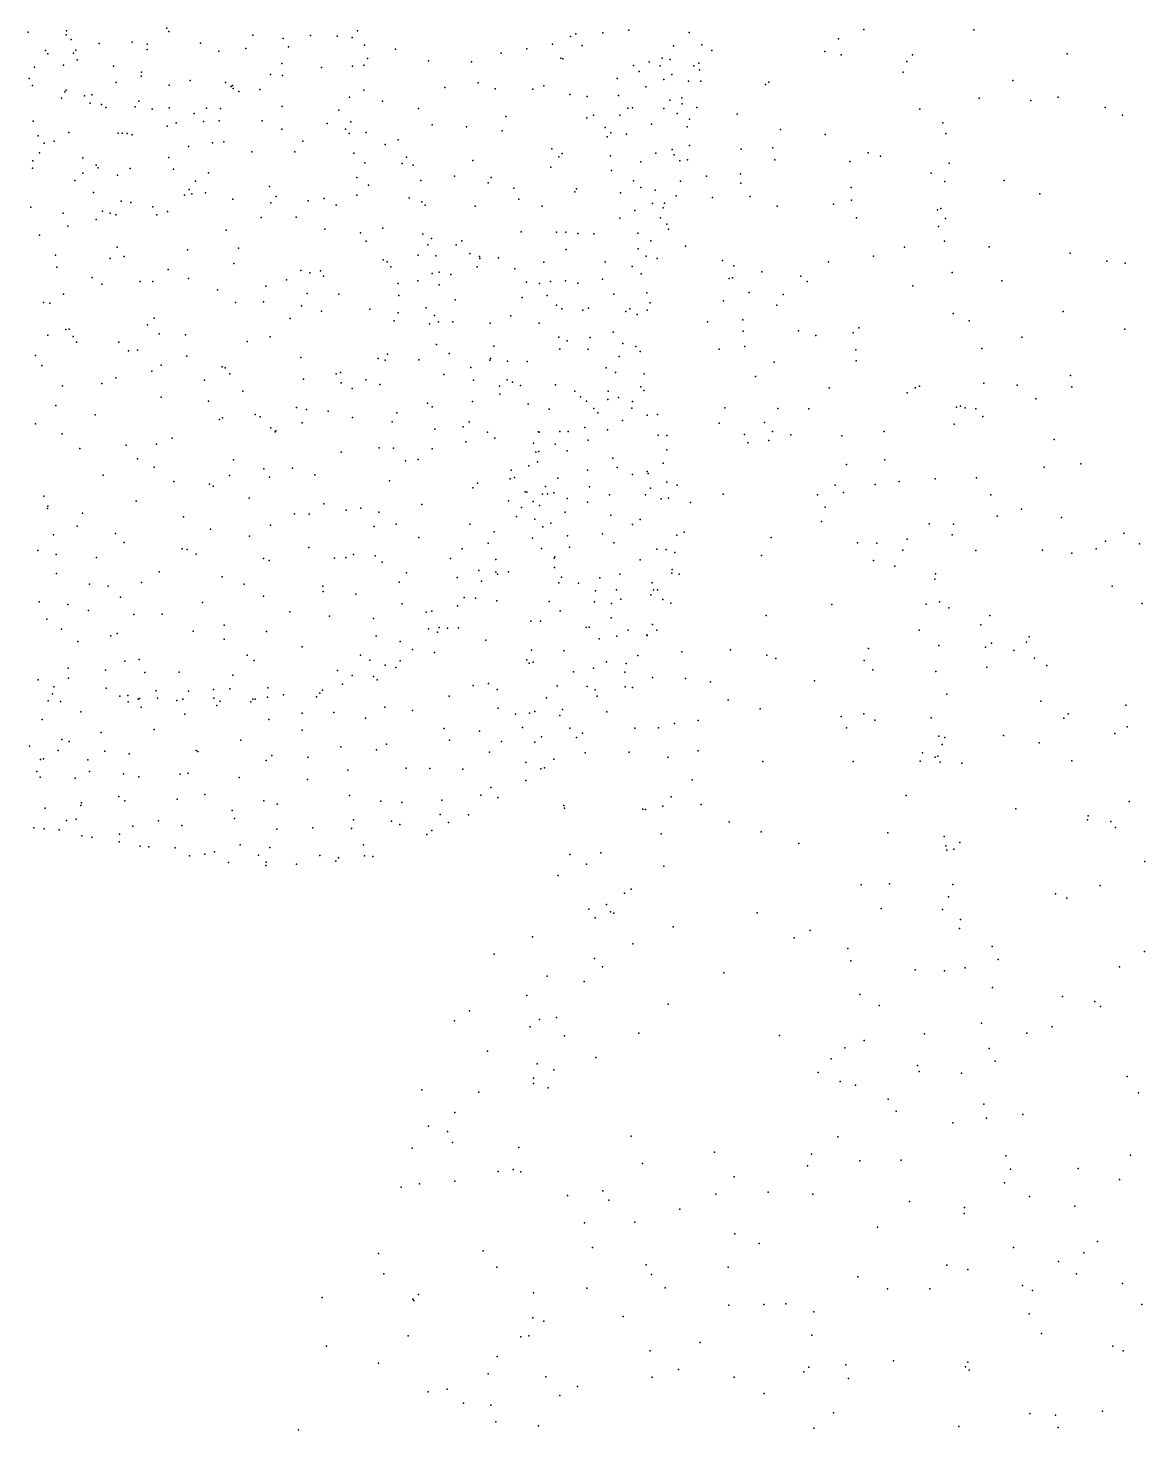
# Model space of a CAD drawing. Header units: metres. Extents: x -25 to 25, y -27.8 to 27.8.
# Drawn here: x 2.824 to 5.588, y -6.929 to -3.461 of the extents above; entities that cross this region are included whole.
import ezdxf

# ---------------------------------------------------------------- set-up
doc = ezdxf.new("R2010")
doc.units = ezdxf.units.M

msp = doc.modelspace()

# ---------------------------------------------------------------- linework, layer by layer
for p in [(3.1677, -3.4614, -18.7203), (4.3109, -3.467, 24.6317), (4.8927, -3.4647, -3.647), (5.1645, -3.466, -5.5712), (2.8244, -3.4717, -28.7054), (2.9187, -3.4781, 13.1434), (2.9193, -3.4681, 13.7056), (2.9313, -3.4901, -27.3457), (3.0008, -3.4999, 25.4518), (3.0825, -3.496, 25.3981), (3.1196, -3.501, -28.4652), (3.1729, -3.4696, -27.7316), (3.2516, -3.4987, 22.7866), (3.3804, -3.4792, -22.7774), (3.4559, -3.4871, -15.0891), (3.5237, -3.4795, -11.8217), (3.5892, -3.4815, 22.7952), (3.6262, -3.4845, 25.0371), (3.6396, -3.4687, -20.3602), (4.1225, -3.5013, -8.4528), (4.1671, -3.4825, -16.2739), (4.1799, -3.4756, -3.0269), (4.2472, -3.4735, 23.1604), (4.4602, -3.4721, 24.3702), (4.8304, -3.488, -17.9304), (2.8675, -3.5166, 13.0018), (2.8738, -3.5248, 22.7623), (2.9366, -3.5237, 13.5617), (2.9426, -3.5161, 13.3042), (3.119, -3.5141, -21.5058), (3.2969, -3.5183, 25.25), (3.3631, -3.5116, 22.7875), (3.469, -3.508, 25.1165), (3.6573, -3.5041, -10.5306), (3.6645, -3.5365, 22.7912), (3.734, -3.5133, -16.4872), (3.9956, -3.5232, 24.8483), (4.0585, -3.5129, 22.9601), (4.1428, -3.5357, 23.0349), (4.1956, -3.505, 23.0979), (4.3939, -3.536, -7.8319), (4.4213, -3.5053, -7.5513), (4.4922, -3.5031, 24.1434), (4.5165, -3.5169, -19.7666), (4.7965, -3.5191, -5.5707), (4.8367, -3.5274, -20.8358), (5.0134, -3.528, -16.8529), (5.3958, -3.525, -21.1013), (2.8405, -3.5582, 25.5441), (2.9122, -3.5535, 13.6643), (2.9462, -3.5397, -12.9766), (3.0358, -3.5555, -27.548), (3.1056, -3.5704, 22.7608), (3.4522, -3.5491, -11.562), (3.5508, -3.5591, 25.0662), (3.6276, -3.5557, -10.3214), (3.6556, -3.5535, -9.4679), (3.8153, -3.5424, 24.9271), (3.9222, -3.5446, 22.861), (4.1482, -3.5375, 24.7712), (4.3229, -3.5538, 23.3316), (4.3364, -3.569, -7.1975), (4.3611, -3.5449, -16.3315), (4.3888, -3.5548, 23.5011), (4.4138, -3.539, -6.8324), (4.4718, -3.5552, 23.8609), (4.4843, -3.5483, 23.9683), (4.4864, -3.5651, 24.2003), (4.9901, -3.5705, -17.626), (4.9993, -3.544, -1.016), (2.8269, -3.5861, 13.8327), (2.8354, -3.6036, 12.9748), (3.0428, -3.5958, -15.445), (3.104, -3.5804, -16.4867), (3.174, -3.6027, 25.3301), (3.2254, -3.5911, 22.7602), (3.3131, -3.596, 22.7637), (3.327, -3.6058, -16.488), (3.3307, -3.6034, 25.2246), (3.4242, -3.5766, -12.1843), (3.4542, -3.5786, 22.7723), (3.9383, -3.5966, 24.8666), (4.1006, -3.604, 24.7937), (4.2826, -3.5858, 24.6412), (4.3974, -3.5884, -5.9603), (4.4176, -3.5764, 24.4654), (4.4588, -3.5932, 24.3371), (4.4891, -3.5925, 24.1001), (4.649, -3.6009, -18.75), (4.658, -3.5949, -18.4305), (5.2615, -3.5915, -3.7738), (2.9071, -3.6345, 13.5234), (2.9159, -3.619, 13.3269), (2.9186, -3.6149, 13.4261), (2.9641, -3.6293, -23.5786), (2.9822, -3.627, 22.7322), (3.3319, -3.6112, -22.1669), (3.3464, -3.6183, -18.7209), (3.3979, -3.6137, 25.1692), (3.62, -3.6324, 25.0225), (3.6556, -3.615, -20.5124), (3.8562, -3.6083, -8.907), (3.9806, -3.6119, 22.9015), (4.0732, -3.6124, 22.9692), (4.1655, -3.6255, 23.061), (4.2078, -3.6306, -2.0956), (4.2852, -3.628, 23.2225), (4.353, -3.6069, 24.5524), (4.4128, -3.6402, -1.7747), (4.4425, -3.6338, 23.6872), (5.1784, -3.6348, -0.7248), (5.3063, -3.6405, -5.7044), (5.3734, -3.6323, -0.5021), (2.9785, -3.6469, -14.0965), (3.0064, -3.6507, 25.4462), (3.017, -3.6581, -13.4871), (3.0892, -3.6566, -28.3015), (3.0985, -3.6426, 25.3865), (3.1319, -3.6621, -28.0666), (3.1738, -3.6591, 22.7259), (3.2354, -3.673, -21.092), (3.2661, -3.6598, -12.3833), (3.3008, -3.6601, -14.6485), (3.4535, -3.6555, -20.8751), (3.5936, -3.6645, -9.8706), (3.7019, -3.6423, 24.9744), (3.7907, -3.66, 22.8125), (4.3087, -3.6594, -16.1171), (4.3206, -3.6586, -2.9754), (4.3979, -3.6603, 23.5283), (4.4305, -3.6728, -6.2387), (4.4429, -3.6487, -6.52), (4.4792, -3.6583, 24.1606), (4.5796, -3.6743, -16.4439), (5.0314, -3.6623, -21.0235), (5.49, -3.6576, -3.868), (2.8371, -3.6918, 13.6963), (3.1685, -3.7045, -22.0114), (3.1909, -3.6955, 25.3188), (3.2585, -3.6925, -15.4201), (3.2978, -3.6905, 25.2477), (3.4036, -3.6908, 22.7338), (3.5644, -3.6979, -16.3233), (3.6235, -3.6934, -11.9353), (3.8246, -3.701, -19.0625), (3.9098, -3.706, 24.8618), (4.007, -3.6801, 24.8165), (4.207, -3.6839, -2.4437), (4.2234, -3.6765, 23.1371), (4.2525, -3.7078, -8.03), (4.2888, -3.6766, 24.6035), (4.3673, -3.6988, 24.4948), (4.4553, -3.7061, 24.2747), (4.461, -3.6871, 23.8366), (5.0879, -3.6961, -3.6677), (5.5326, -3.6765, -5.6655), (2.8495, -3.7276, 13.1621), (2.8892, -3.7416, 22.6786), (2.925, -3.7195, 25.479), (3.0472, -3.7211, -21.6212), (3.057, -3.7212, 22.6875), (3.0694, -3.7223, -21.3357), (3.0825, -3.7253, 25.3878), (3.3092, -3.7432, -16.2997), (3.4525, -3.7115, 25.1204), (3.5048, -3.7411, -11.2716), (3.6104, -3.7118, -18.8378), (3.6192, -3.7222, -10.8808), (3.6613, -3.7201, 22.7729), (3.7407, -3.7376, 24.9347), (3.9976, -3.716, 22.9236), (4.2575, -3.7308, 23.1924), (4.2663, -3.7207, -7.0227), (4.3056, -3.7238, 23.3104), (4.6861, -3.7127, -20.6504), (4.7968, -3.7249, -3.4538), (5.096, -3.7224, -17.0572), (2.8529, -3.7697, -16.1098), (2.8647, -3.7458, 13.4112), (3.2217, -3.7547, 22.6776), (3.2807, -3.7454, -22.5694), (3.3784, -3.7675, 25.1788), (3.4845, -3.7675, 22.7127), (3.631, -3.7707, 24.9916), (3.708, -3.7496, -10.47), (4.1203, -3.7603, -8.3401), (4.1464, -3.7713, 24.7082), (4.266, -3.7772, 24.5778), (4.3779, -3.7709, -1.9408), (4.4183, -3.7617, 24.3376), (4.4233, -3.7752, 23.7155), (4.4611, -3.7516, 23.9698), (4.5893, -3.7611, -19.0044), (4.6679, -3.7577, -1.6156), (4.9032, -3.77, -1.3661), (4.934, -3.7782, -5.8126), (2.8355, -3.8083, 13.3031), (2.8367, -3.7899, 25.507), (2.9598, -3.7825, 22.6562), (2.993, -3.8008, -21.8223), (2.9977, -3.8075, -13.762), (3.0775, -3.809, -14.3613), (3.1727, -3.7815, -15.6436), (3.1847, -3.8108, -22.9476), (3.6576, -3.7944, -16.0749), (3.7503, -3.7967, -9.5679), (3.7607, -3.781, -20.2238), (3.7778, -3.8009, 22.8094), (3.9254, -3.789, 24.8367), (4.1184, -3.8059, -15.979), (4.1382, -3.7799, 23.0595), (4.2681, -3.8134, 23.2571), (4.3407, -3.7924, -2.7169), (4.4371, -3.7897, 23.8002), (4.4566, -3.7876, 24.0773), (4.6724, -3.7873, -5.9406), (4.8577, -3.7912, -17.7361), (5.1038, -3.7956, -17.3396), (2.9404, -3.8385, -28.1143), (2.9601, -3.8205, 25.445), (3.0459, -3.8249, 25.4025), (3.2386, -3.84, -16.0498), (3.271, -3.8193, 22.6478), (3.6382, -3.8312, -11.7772), (3.7963, -3.8382, -9.3152), (3.8794, -3.828, -19.846), (3.9629, -3.8443, 22.9102), (3.9707, -3.8307, -8.6163), (4.323, -3.8397, 23.4099), (4.439, -3.8403, 23.9005), (4.5037, -3.8277, -19.2778), (4.5875, -3.8217, -18.6584), (4.5881, -3.845, -18.3916), (5.0594, -3.8205, -16.834), (5.093, -3.8406, -1.0233), (5.2401, -3.8388, -0.7511), (2.9862, -3.8684, -23.4479), (3.2117, -3.875, 22.6181), (3.2228, -3.8609, 25.2917), (3.2296, -3.8715, -18.7139), (3.2633, -3.8687, -12.6659), (3.4218, -3.8536, -15.2114), (3.4383, -3.8782, 22.6544), (3.557, -3.8831, 22.701), (3.6382, -3.8746, 22.7413), (3.6667, -3.8499, 24.9577), (3.7672, -3.8811, -9.9034), (4.0266, -3.8575, 22.9647), (4.1773, -3.8663, -8.166), (4.1817, -3.8591, 24.6291), (4.2907, -3.8693, 24.5055), (4.3411, -3.8562, 24.4239), (4.3766, -3.8626, -16.1123), (4.4283, -3.8761, 24.1255), (4.5181, -3.8802, -2.9817), (4.6117, -3.878, -1.7816), (4.8612, -3.8556, -16.5802), (5.328, -3.8715, -5.9458), (2.8313, -3.9046, 25.4898), (3.0083, -3.9144, 25.4089), (3.0551, -3.8896, -22.2255), (3.0785, -3.8926, -23.2397), (3.1335, -3.9039, -22.5746), (3.1698, -3.9148, -13.2499), (3.3312, -3.8846, 22.6305), (3.4256, -3.894, -15.8351), (3.518, -3.8886, -20.8665), (3.5869, -3.8996, -11.4816), (3.799, -3.8914, 24.8885), (3.8068, -3.8996, -15.893), (3.9306, -3.9017, 24.8228), (4.039, -3.8845, 24.7493), (4.097, -3.9019, 23.0395), (4.3258, -3.9128, 23.487), (4.3697, -3.8954, 23.6001), (4.3961, -3.9058, -2.3731), (4.3991, -3.8947, 23.7245), (4.6785, -3.9021, -6.3222), (4.8174, -3.8969, -6.1522), (4.8625, -3.8874, -20.8999), (5.0748, -3.9109, -21.0585), (5.083, -3.9075, -6.1031), (2.9113, -3.9192, 22.6132), (2.9231, -3.9516, 25.4429), (2.9931, -3.9353, -13.9374), (3.0279, -3.9195, 22.6025), (3.0417, -3.9234, -21.2521), (3.1429, -3.9235, 22.6012), (3.4012, -3.9301, 25.1717), (3.4877, -3.9292, -12.5105), (4.2885, -3.9314, 23.3738), (4.3896, -3.9308, 24.2707), (4.4056, -3.9462, 23.8747), (4.8747, -3.9305, -1.5628), (5.0771, -3.9526, -1.2278), (5.0945, -3.9322, -17.034), (2.8527, -3.9736, -21.5135), (3.3148, -3.9614, -21.0444), (3.5587, -3.9592, -18.8389), (3.6472, -3.968, 25.0117), (3.7028, -3.9562, -12.4218), (3.8015, -3.9711, 22.8204), (3.8232, -3.9816, -10.2003), (4.0449, -3.9654, 22.9965), (4.1323, -3.9665, -7.2268), (4.1554, -3.9662, -7.4563), (4.1849, -3.9694, 23.176), (4.2243, -3.9707, 23.2608), (4.3336, -3.9685, 24.3655), (4.4096, -3.9586, 23.9994), (3.0447, -4.003, 25.3808), (3.2187, -4.01, -14.5237), (3.3449, -4.0059, -14.7029), (3.661, -3.9888, -15.7397), (3.8141, -3.9976, 24.9064), (3.8835, -3.9972, -19.3546), (3.8981, -3.9878, -19.57), (3.9177, -4.0191, 24.8527), (4.1558, -4.009, 24.6454), (4.3346, -4.0079, 23.6192), (4.3659, -3.9879, 23.7158), (4.4511, -4.0007, -19.6037), (4.9936, -4.0031, -16.6535), (5.092, -3.9883, -3.5645), (5.203, -4.0026, -6.288), (5.4029, -4.0181, -0.6956), (2.8924, -4.0228, 22.5866), (2.8957, -4.0528, -18.7886), (3.028, -4.0314, 22.5696), (3.062, -4.0263, -14.2108), (3.3334, -4.0435, 22.5804), (3.7029, -4.0348, -11.0258), (3.7131, -4.0393, 22.7383), (3.7225, -4.0522, -11.5663), (3.7895, -4.0233, -10.6312), (3.8338, -4.025, -11.8639), (3.9357, -4.0517, 22.9024), (3.942, -4.0266, -8.6954), (3.9423, -4.0312, -12.0567), (3.9885, -4.03, -15.8645), (4.1007, -4.0405, 23.0955), (4.2522, -4.0394, 23.3488), (4.3193, -4.0512, 24.358), (4.3539, -4.0254, 24.2835), (4.3809, -4.0314, 23.9084), (4.5427, -4.036, -2.5387), (4.5713, -4.0495, -16.2338), (4.8055, -4.0395, -3.2124), (4.9169, -4.0256, -6.3171), (5.4939, -4.0382, -3.8051), (5.5391, -4.0431, -5.9769), (2.9834, -4.0786, 25.3992), (3.102, -4.0884, 22.5551), (3.1335, -4.0885, 25.3276), (3.1716, -4.0582, -13.5463), (3.2212, -4.0805, 25.2922), (3.4638, -4.0839, -15.0545), (3.4992, -4.0612, 22.6144), (3.5221, -4.0666, -12.7173), (3.5483, -4.0618, 25.0951), (3.5558, -4.0752, -15.4766), (3.7894, -4.087, 22.7852), (3.8248, -4.0688, -19.797), (3.8414, -4.0655, -10.4033), (3.8705, -4.0707, -8.8972), (4.0293, -4.0571, 23.0014), (4.0577, -4.0901, 24.7576), (4.1171, -4.0886, -8.1354), (4.1543, -4.0868, -6.9378), (4.2461, -4.0824, 24.5263), (4.342, -4.0691, 23.7464), (4.5591, -4.081, -18.5862), (4.5673, -4.0793, -18.9615), (4.6403, -4.0642, -20.4437), (4.7364, -4.0754, -1.9179), (4.7525, -4.0881, -20.7414), (5.1112, -4.066, -1.4183), (5.2343, -4.0863, -1.0844), (2.9124, -4.1195, 25.4308), (3.0074, -4.0952, -22.69), (3.2932, -4.109, -13.3646), (3.4132, -4.0999, 25.1949), (3.5153, -4.1176, -15.2665), (3.5933, -4.1195, -20.7224), (3.74, -4.0935, -20.2586), (3.7417, -4.1229, -11.3174), (3.8419, -4.0962, 24.9311), (4.0901, -4.0929, -12.3585), (4.1094, -4.1231, 23.136), (4.1849, -4.0924, 23.2435), (4.2738, -4.1196, 23.4648), (4.3553, -4.1163, 23.9473), (4.6088, -4.1153, -20.2378), (4.6934, -4.1208, -17.9722), (5.0137, -4.0991, -1.6109), (2.8631, -4.1404, 22.5712), (2.8784, -4.1417, -22.4568), (3.3375, -4.1402, 22.5643), (3.407, -4.1389, -20.9272), (3.5014, -4.1484, 22.602), (3.6706, -4.1566, -19.107), (3.8098, -4.1531, 24.9966), (3.881, -4.1335, -9.3398), (4.0476, -4.1279, -8.4154), (4.1319, -4.147, 24.7353), (4.1451, -4.1556, -7.8655), (4.1971, -4.1589, 23.3026), (4.2111, -4.154, 24.5908), (4.3133, -4.1561, 23.6946), (4.3563, -4.1588, 24.0496), (4.3642, -4.1409, 24.1398), (4.5453, -4.1359, -6.4385), (4.6777, -4.1467, -2.3405), (3.1203, -4.1953, 25.3371), (3.1362, -4.1793, 22.5467), (3.4735, -4.1801, 25.2001), (3.551, -4.1615, 25.1602), (3.7308, -4.1856, 25.0758), (3.7404, -4.1659, 22.7386), (3.8177, -4.1927, -10.8438), (3.8303, -4.1722, -15.689), (3.8401, -4.1882, 22.811), (3.876, -4.1877, -11.7299), (3.9682, -4.1917, 22.9422), (4.0191, -4.1731, 23.0092), (4.0892, -4.1916, -7.2538), (4.3041, -4.1625, 24.4256), (4.3315, -4.1695, 23.8615), (4.506, -4.1879, -19.3946), (4.5935, -4.183, -18.3245), (5.1134, -4.1674, -16.909), (5.1536, -4.1859, -3.4663), (5.3859, -4.1627, -0.9032), (2.8738, -4.2212, -23.3413), (2.9182, -4.207, -21.1719), (2.9259, -4.2062, 22.5588), (2.9358, -4.2242, 25.4223), (3.1493, -4.218, -14.0607), (3.2139, -4.2198, 25.3147), (3.4234, -4.2255, 25.2552), (4.1382, -4.2258, 23.229), (4.2156, -4.227, 24.6945), (4.2723, -4.2133, 23.559), (4.5937, -4.2109, -20.0384), (4.7312, -4.2105, -16.2907), (4.7741, -4.222, -6.3432), (4.8662, -4.2151, -2.0498), (4.88, -4.2031, -3.0891), (5.2839, -4.2262, -21.0684), (5.5389, -4.2058, -6.2352), (2.9446, -4.2386, -22.918), (3.0492, -4.238, 25.3717), (3.0729, -4.2596, 22.5346), (3.0955, -4.2585, -21.0436), (3.3669, -4.2365, 22.5592), (3.8348, -4.2441, 25.0557), (3.9769, -4.2485, -10.1436), (4.1402, -4.2558, -12.1745), (4.1583, -4.2351, 24.7735), (4.2104, -4.2556, 23.3799), (4.2966, -4.2414, -12.5365), (4.3283, -4.2491, 23.9876), (4.3392, -4.2612, 24.1463), (4.5346, -4.2557, -19.5921), (4.5986, -4.2493, -18.8285), (4.8733, -4.2576, -20.8271), (5.1849, -4.2539, -1.7096), (2.8431, -4.2716, 22.5631), (2.8588, -4.2963, -22.6548), (3.1542, -4.2954, -18.9364), (3.2176, -4.2731, 22.5313), (3.4995, -4.2764, 22.586), (3.6907, -4.2784, -19.4489), (3.708, -4.2825, 25.1588), (3.7136, -4.2679, -19.6913), (3.7915, -4.2817, 22.7649), (3.8667, -4.2666, 22.8361), (3.9675, -4.2832, -12.7935), (3.9686, -4.2788, 24.9938), (4.0105, -4.2851, -8.6347), (4.0596, -4.2861, 24.9244), (4.2873, -4.274, 24.5676), (4.671, -4.2874, -18.1501), (4.8736, -4.2845, -2.3405), (3.042, -4.3268, 25.3797), (3.1306, -4.31, 25.3445), (3.2607, -4.3326, -20.9048), (3.3052, -4.2996, -13.6394), (3.312, -4.3022, 25.2992), (3.3239, -4.3166, 22.5499), (3.5063, -4.33, 25.2648), (3.5867, -4.3163, 22.6315), (3.5979, -4.3132, -20.4657), (3.6604, -4.3311, -15.3042), (3.853, -4.3187, -11.2303), (3.9199, -4.3009, 22.8923), (3.9264, -4.3324, 25.0669), (4.0098, -4.3317, 23.0175), (4.2548, -4.3021, 23.5813), (4.278, -4.3134, 24.6642), (4.3487, -4.3169, 24.3461), (4.6249, -4.3231, -18.5809), (5.4039, -4.3211, -3.5737), (2.9095, -4.3466, 25.4403), (3.0074, -4.3404, 22.547), (3.3558, -4.3596, -19.0859), (3.5994, -4.3387, 25.2357), (3.6266, -4.3527, -13.1999), (3.695, -4.343, 22.6907), (3.9911, -4.347, -10.4759), (3.9922, -4.3671, -8.9374), (4.0236, -4.3374, -9.5391), (4.0429, -4.3453, -11.9255), (4.1295, -4.3438, 24.9041), (4.1779, -4.3599, 23.3884), (4.26, -4.3592, 24.7494), (4.3405, -4.349, 24.5081), (4.3485, -4.3582, 24.1817), (4.8071, -4.3514, -17.916), (4.9999, -4.3635, -2.6865), (5.0198, -4.3511, -6.3324), (5.0306, -4.3468, -17.6121), (5.1895, -4.3401, -17.1162), (5.2723, -4.3448, -1.8902), (5.407, -4.3485, -1.7068), (2.8932, -4.3946, 22.5686), (3.1542, -4.3746, 22.5452), (3.2711, -4.384, -14.1806), (3.4888, -4.4002, -13.4764), (3.8133, -4.3892, 22.8023), (3.8249, -4.3984, 25.1686), (3.9245, -4.385, -10.9367), (4.0619, -4.392, 23.133), (4.1914, -4.3732, -12.8711), (4.2061, -4.3843, 23.5173), (4.2244, -4.4024, -15.7745), (4.2592, -4.3801, 23.7623), (4.2858, -4.3753, 23.9054), (4.3185, -4.4016, 24.0706), (4.3203, -4.3855, 24.6395), (4.549, -4.4006, -12.519), (4.6801, -4.4028, -19.8623), (4.7569, -4.4031, -20.4968), (5.1216, -4.3991, -2.3696), (5.1318, -4.397, -16.8684), (5.1436, -4.401, -20.9481), (5.1698, -4.4032, -3.1571), (5.3182, -4.3782, -6.4171), (2.9904, -4.4181, 25.4102), (3.2983, -4.43, 22.5566), (3.3056, -4.4251, 25.3242), (3.3867, -4.4171, -14.5012), (3.3989, -4.4229, 25.3171), (3.5024, -4.438, 25.2996), (3.5136, -4.4052, -19.3429), (3.5674, -4.4086, 22.6346), (3.6274, -4.4247, 25.2706), (3.7256, -4.435, 22.7302), (3.7371, -4.4131, 25.2193), (3.9157, -4.4356, -13.0725), (4.114, -4.4037, 23.2861), (4.2344, -4.413, 24.8358), (4.2957, -4.4323, 23.9864), (4.3564, -4.4189, 24.564), (4.382, -4.4176, 24.3363), (4.6471, -4.4369, -19.5342), (5.1872, -4.422, -17.4317), (2.843, -4.4407, -18.9723), (2.9087, -4.4647, 25.4499), (3.4254, -4.4504, -20.5826), (3.4363, -4.4604, -13.7026), (3.438, -4.4574, 22.5831), (3.8312, -4.4539, -15.3816), (3.9008, -4.4478, 25.1585), (3.9615, -4.4612, -11.4157), (4.0874, -4.4602, 23.21), (4.0892, -4.4608, -9.8184), (4.1402, -4.459, 24.9785), (4.1614, -4.4589, -6.8218), (4.2025, -4.4497, 23.5984), (4.2581, -4.455, 23.864), (4.3835, -4.4681, 24.2634), (4.4055, -4.4688, 24.4572), (4.5349, -4.4387, -12.9487), (4.5971, -4.4671, -6.363), (4.6666, -4.4594, -18.8025), (4.7119, -4.4672, -18.3335), (4.8385, -4.47, -12.9706), (4.9428, -4.4595, -20.7415), (5.1166, -4.4413, -2.8493), (2.9529, -4.5011, 22.5742), (3.0675, -4.4927, -19.0826), (3.1422, -4.4907, 22.5573), (3.1815, -4.4756, 25.3582), (3.6937, -4.4996, -13.3619), (3.7284, -4.5007, 25.2697), (3.8246, -4.5024, 25.2276), (3.9078, -4.4849, 22.9126), (3.9798, -4.4754, 23.0071), (4.075, -4.4883, 25.0554), (4.1291, -4.491, 23.3921), (4.1584, -4.5074, 23.5194), (4.2107, -4.4807, 23.6856), (4.4052, -4.5046, 24.3744), (4.6053, -4.4875, -16.0213), (4.6576, -4.4815, -19.1683), (5.3634, -4.479, -20.9425), (3.095, -4.5273, 25.3847), (3.3331, -4.529, 25.339), (3.5997, -4.5103, 22.6653), (3.7587, -4.5322, -15.1768), (3.7899, -4.5287, 22.8165), (4.0813, -4.5102, -9.1905), (4.0851, -4.5341, -10.6776), (4.0884, -4.5091, -10.0792), (4.2716, -4.5256, 24.8638), (4.396, -4.5372, 24.5872), (4.8499, -4.5412, -20.3463), (4.9443, -4.5292, -17.8409), (5.4294, -4.539, -2.1724), (3.0106, -4.5675, 22.5944), (3.1364, -4.5473, -20.7691), (3.323, -4.5685, -19.4406), (3.4081, -4.5514, -20.3401), (3.4217, -4.5719, -19.745), (3.4785, -4.5499, 22.6187), (3.5339, -4.5663, -14.668), (4.0176, -4.5764, 25.1278), (4.0203, -4.555, 23.124), (4.0286, -4.5734, -8.3074), (4.0638, -4.5439, 23.2035), (4.1354, -4.5751, -13.1732), (4.2089, -4.5552, 23.8204), (4.282, -4.5487, 24.0181), (4.3199, -4.5655, 24.1082), (4.3567, -4.558, 24.7258), (4.3588, -4.563, -6.522), (5.0695, -4.5763, -16.6262), (5.1713, -4.574, -6.3553), (5.3386, -4.5476, -3.2017), (3.1856, -4.5829, 22.5902), (3.2733, -4.5892, 22.5952), (3.2822, -4.5942, 25.3549), (3.7192, -4.5812, 22.7799), (3.925, -4.5985, 25.2027), (3.9363, -4.5872, 23.0053), (4.0547, -4.6088, -11.0749), (4.0591, -4.6095, -8.5799), (4.1052, -4.5955, 23.5021), (4.1254, -4.6106, 23.6262), (4.214, -4.5958, 23.9087), (4.3649, -4.5994, -15.724), (4.4051, -4.5844, 24.3298), (4.4307, -4.5921, 24.4717), (4.8219, -4.5923, -6.3118), (4.8421, -4.6102, -18.2317), (4.9209, -4.5905, -20.0181), (4.9804, -4.5827, -16.3381), (2.8639, -4.6196, 22.652), (2.8738, -4.6436, -19.0598), (3.0919, -4.6314, 22.6146), (3.3719, -4.6238, 25.3587), (3.5562, -4.6386, 25.332), (3.7988, -4.6399, 22.8816), (4.013, -4.6304, 23.1619), (4.0743, -4.6323, 23.3772), (4.0898, -4.6426, -11.6228), (4.0974, -4.6145, -7.2762), (4.1098, -4.6137, -7.5782), (4.1586, -4.6252, -10.3472), (4.2092, -4.6344, -9.4792), (4.2634, -4.6158, 24.9122), (4.3526, -4.6157, -12.2279), (4.3913, -4.626, 24.2433), (4.4092, -4.6242, 24.5942), (4.4636, -4.6352, -13.2062), (4.5444, -4.6139, -15.8638), (4.7781, -4.6163, -18.5284), (5.2071, -4.6161, -17.0866), (2.8727, -4.6498, 25.4616), (2.959, -4.6616, 22.6484), (3.2091, -4.6704, -20.4794), (3.4838, -4.6626, 22.6732), (3.5198, -4.6634, -14.4194), (3.6118, -4.6538, 22.7419), (3.6476, -4.6493, -13.7136), (3.6927, -4.6587, -14.8819), (4.0334, -4.6692, 25.1405), (4.0459, -4.6472, 23.2827), (4.0788, -4.6762, 23.5413), (4.1539, -4.659, 25.0361), (4.2664, -4.6661, 24.0177), (4.3396, -4.6772, 24.7989), (4.797, -4.6468, -19.4582), (5.2225, -4.6688, -20.695), (5.2832, -4.6513, -17.2998), (5.382, -4.6723, -2.8675), (2.8873, -4.7151, -20.8568), (2.9462, -4.6931, 25.4276), (3.0412, -4.7112, -20.6783), (3.2762, -4.7006, 22.6402), (3.4243, -4.6913, 25.368), (3.6806, -4.6946, 22.7973), (3.7352, -4.6881, 25.3042), (3.9175, -4.6881, 23.0483), (3.9776, -4.7076, 23.155), (4.0981, -4.6949, -11.3032), (4.1178, -4.6859, 23.7549), (4.246, -4.7124, -9.6726), (4.3204, -4.6897, 24.1168), (4.4481, -4.7082, 24.4726), (4.7878, -4.6816, -18.9665), (5.054, -4.6874, -20.4831), (5.1109, -4.7146, -20.248), (5.1147, -4.6886, -17.7078), (5.5359, -4.7108, -2.32), (3.0625, -4.7342, 22.6705), (3.2059, -4.7495, 22.6756), (3.3723, -4.7184, 22.6706), (3.519, -4.7459, 22.7441), (3.7912, -4.7213, 22.9138), (3.8988, -4.7492, -15.0314), (3.9628, -4.7351, 25.2047), (4.0725, -4.7231, 23.6447), (4.0954, -4.7486, 23.825), (4.1597, -4.7177, 23.8815), (4.164, -4.7456, -6.8825), (4.2743, -4.7348, -9.28), (4.3806, -4.7501, 24.7344), (4.4299, -4.7157, 24.3793), (4.663, -4.7213, -13.2976), (4.8772, -4.7347, -18.6997), (4.9246, -4.7354, -18.4), (5.0001, -4.7254, -13.0843), (5.4675, -4.7497, -19.8284), (5.4904, -4.7306, -3.2407), (5.575, -4.7373, -3.571), (2.8487, -4.7533, 22.746), (2.8941, -4.7636, 25.4325), (2.9942, -4.7713, 22.7198), (3.2182, -4.7508, 25.3685), (3.2406, -4.763, -19.742), (3.4071, -4.7738, 22.7268), (3.4212, -4.7785, 25.3659), (3.5828, -4.7727, 22.8032), (3.6109, -4.7707, -14.2037), (3.63, -4.7637, 25.3313), (3.6832, -4.7664, -13.9369), (3.7011, -4.7821, 22.8852), (3.8697, -4.7733, 25.2588), (3.9824, -4.7755, 23.3184), (4.1264, -4.7723, 25.0717), (4.1282, -4.7696, -13.4173), (4.3395, -4.7771, 24.1829), (4.4037, -4.7512, 24.3047), (4.425, -4.7586, 24.5725), (4.6397, -4.7659, -6.3549), (4.9165, -4.7783, -19.3038), (4.9895, -4.753, -16.0714), (5.1702, -4.754, -19.6932), (5.3349, -4.7528, -20.1145), (5.4075, -4.7601, -20.4912), (2.8947, -4.8102, 22.7948), (3.1488, -4.8064, 25.3627), (3.3046, -4.8187, 22.7433), (3.7612, -4.8085, 22.9676), (3.94, -4.8034, 23.2392), (3.9822, -4.8074, 23.4578), (3.9862, -4.8118, 23.5753), (4.0133, -4.806, 23.7062), (4.1275, -4.7956, -15.2224), (4.1446, -4.8196, 23.9252), (4.2886, -4.8125, -15.3847), (4.4174, -4.8097, 24.4331), (4.4184, -4.8003, -6.5065), (4.4358, -4.8124, -12.245), (4.9694, -4.7923, -6.3159), (5.0703, -4.8115, -12.8491), (2.9763, -4.8372, 25.3725), (3.0231, -4.8418, 22.7827), (3.1054, -4.8325, 22.7564), (3.3595, -4.8372, 25.3593), (3.5543, -4.842, 25.3395), (3.7429, -4.8323, 25.3006), (3.8864, -4.8201, 23.1515), (3.9469, -4.8291, 25.2103), (4.1377, -4.8337, -7.3269), (4.1863, -4.8348, 25.0023), (4.2284, -4.8532, -8.8472), (4.2397, -4.8212, 24.0548), (4.2807, -4.8507, 24.8912), (4.3688, -4.8333, 24.2601), (4.3725, -4.851, 24.713), (4.3824, -4.8513, 24.3469), (5.0685, -4.8246, -16.491), (5.5071, -4.8418, -19.5233), (2.852, -4.8803, 22.9012), (2.9231, -4.8874, -19.1858), (3.0529, -4.8689, -20.3063), (3.2564, -4.8823, 22.7993), (3.4069, -4.8669, 22.8153), (3.5548, -4.8551, 22.8701), (3.6357, -4.8616, 22.9198), (3.7504, -4.8855, 23.0653), (3.9033, -4.8695, -13.7907), (3.9316, -4.8712, 23.5257), (3.9849, -4.8785, 23.8208), (4.1141, -4.8801, -7.57), (4.2263, -4.8804, -11.1754), (4.268, -4.8849, 24.1364), (4.2912, -4.8741, -10.675), (4.3655, -4.8629, -9.4595), (4.395, -4.8749, 24.6054), (4.4149, -4.8835, 24.4756), (4.8139, -4.887, -12.5678), (5.0467, -4.8863, -18.8822), (5.0799, -4.8808, -16.7926), (5.5815, -4.885, -6.1659), (2.8706, -4.9237, 25.3875), (2.9739, -4.9023, 22.8812), (3.0863, -4.9121, 22.8603), (3.1563, -4.9112, 25.3331), (3.4724, -4.9054, 22.8715), (3.5701, -4.916, 22.9377), (3.679, -4.9218, 23.0223), (3.8098, -4.9065, 23.1653), (3.8233, -4.9039, 25.2677), (3.8873, -4.8901, 23.331), (4.1416, -4.9031, 23.9807), (4.2675, -4.9205, -10.9414), (4.6509, -4.9144, -13.5347), (5.1031, -4.8953, -18.1848), (5.2044, -4.9144, -19.3033), (2.9074, -4.9485, -20.52), (3.2333, -4.9529, 22.8895), (3.3095, -4.9383, 25.3357), (3.4144, -4.9541, 22.9166), (3.8153, -4.9472, 23.3033), (3.8377, -4.9554, 23.5372), (3.8416, -4.9443, -14.2432), (3.8628, -4.9455, 23.6547), (3.8897, -4.945, 25.2344), (4.0683, -4.9288, 25.1065), (4.0928, -4.9285, -14.9279), (4.2053, -4.944, 24.0883), (4.2134, -4.9432, 24.951), (4.3098, -4.9506, 24.2402), (4.37, -4.9364, -10.4395), (4.3805, -4.9506, 24.5465), (5.03, -4.9508, -15.7808), (5.1826, -4.9377, -18.6912), (2.9474, -4.9784, 22.9999), (3.0297, -4.9646, 25.3094), (3.0448, -4.9586, -19.42), (3.3095, -4.9729, 22.9207), (3.5029, -4.9916, 25.3245), (3.6863, -4.9654, 23.0992), (3.7457, -4.9784, 23.2046), (3.9573, -4.9757, 25.1712), (4.2378, -4.9724, 24.1675), (4.2814, -4.9653, -11.4905), (4.3554, -4.9618, 24.6525), (4.3568, -4.9642, 24.3888), (5.0783, -4.9889, -13.0692), (5.194, -4.9929, -16.1091), (5.2083, -4.9827, -18.375), (5.2954, -4.9807, -17.3425), (5.3015, -4.9675, -19.1144), (3.0641, -5.0271, -19.7076), (3.0993, -5.0232, 25.2921), (3.3665, -5.0125, 22.9861), (3.3842, -5.0259, 25.3149), (3.6474, -5.0126, 25.2993), (3.6702, -5.0252, 23.1893), (3.7452, -5.0262, 23.6417), (3.7759, -4.9987, 23.4272), (3.8301, -5.0061, 23.8306), (4.059, -5.0243, -14.4773), (4.0707, -4.9998, 25.0573), (4.1506, -5.0017, -13.8617), (4.3338, -5.0129, 24.5868), (4.4425, -5.0041, -9.2517), (4.563, -4.9991, -15.4004), (4.6523, -5.0126, -6.3902), (4.6747, -5.0209, -12.4248), (4.8939, -5.0255, -13.681), (4.9042, -4.9958, -6.3126), (5.2642, -5.0012, -6.1969), (5.3148, -5.02, -17.5882), (2.9239, -5.0444, 23.1409), (3.0159, -5.0498, 23.1219), (3.1135, -5.0557, 23.1092), (3.1986, -5.0545, 23.0815), (3.3312, -5.0622, 23.0902), (3.5899, -5.0504, 23.1837), (3.7078, -5.0376, 23.3481), (3.7349, -5.0432, 25.2558), (4.0648, -5.0322, -14.1986), (4.0743, -5.0295, 24.0372), (4.1739, -5.054, 24.9178), (4.224, -5.045, 24.8473), (4.2555, -5.0287, -14.7833), (4.301, -5.0549, 24.6638), (4.3044, -5.0328, 24.3578), (4.9149, -5.049, -15.5548), (5.0709, -5.0532, -16.6675), (5.1973, -5.0419, -15.658), (5.3452, -5.0383, -18.5533), (2.8491, -5.0733, 23.2932), (2.8885, -5.0912, 23.3659), (2.9249, -5.0697, 25.2709), (3.0175, -5.0945, 23.3138), (3.3237, -5.0958, 23.1764), (3.4177, -5.0931, 23.1824), (3.6024, -5.0844, 23.6223), (3.6268, -5.063, 23.2984), (3.6791, -5.0651, 23.5358), (3.6885, -5.0738, 23.7335), (3.9263, -5.0877, 25.1376), (3.964, -5.0824, 24.0147), (4.1334, -5.0881, 24.1444), (4.208, -5.0897, -7.3399), (4.3018, -5.0904, 24.4913), (4.3201, -5.0925, -14.5658), (4.3701, -5.0681, -13.922), (4.4515, -5.0699, -14.9765), (4.513, -5.0781, -12.1786), (4.7708, -5.0758, -13.8958), (2.8741, -5.1258, -20.2325), (2.8847, -5.1083, -19.2929), (2.9049, -5.1268, 23.7002), (3.0516, -5.1139, 23.5066), (3.0712, -5.1123, 23.4163), (3.0726, -5.1281, 23.7044), (3.0966, -5.1212, 25.2451), (3.1003, -5.1196, 23.6128), (3.1419, -5.1005, 23.2673), (3.1449, -5.1187, 23.519), (3.193, -5.1245, 23.6228), (3.2079, -5.1215, 23.3881), (3.2218, -5.1016, 23.2037), (3.2832, -5.0977, 25.2851), (3.2838, -5.1191, 23.3346), (3.2996, -5.1266, 23.6412), (3.3759, -5.1277, 23.7231), (3.3803, -5.1213, 23.5885), (3.3861, -5.1215, 23.3891), (3.3867, -5.1217, 23.4903), (3.4169, -5.1167, 25.2904), (3.4565, -5.1107, 23.324), (3.5383, -5.1157, 23.8311), (3.5461, -5.1064, 23.7004), (3.5532, -5.0987, 23.4383), (3.8662, -5.1138, 23.9751), (3.9856, -5.0978, 25.0771), (4.1073, -5.1179, 24.9441), (4.2281, -5.0986, -7.0302), (4.2331, -5.1143, 24.3195), (4.5573, -5.1226, -14.0947), (5.098, -5.1092, -16.9942), (5.3306, -5.1261, -17.822), (2.9547, -5.1526, 23.8257), (3.1047, -5.141, 23.8058), (3.2121, -5.1582, 25.2476), (3.2913, -5.1366, 23.7718), (3.5024, -5.1562, 25.2727), (3.5814, -5.1544, 23.9074), (3.7075, -5.1411, 23.9291), (3.7761, -5.1495, 25.1968), (3.9881, -5.1433, 24.0897), (4.0308, -5.1582, 24.988), (4.0656, -5.1557, -7.8054), (4.0786, -5.152, 24.1614), (4.1403, -5.1618, -8.5105), (4.1473, -5.1467, 24.215), (4.257, -5.1529, 24.5261), (4.636, -5.1452, -14.6263), (4.8363, -5.164, -14.4269), (4.8923, -5.1574, -15.3227), (5.3986, -5.1572, -15.5803), (5.5407, -5.1359, -5.9475), (2.8595, -5.1719, 23.8384), (3.1367, -5.196, 25.1995), (3.4203, -5.1717, 23.8955), (3.5027, -5.1978, 23.944), (3.6597, -5.1683, 25.2374), (3.8539, -5.1937, 24.0682), (3.9417, -5.2002, 25.0291), (4.0484, -5.1914, -8.2429), (4.1651, -5.1934, 24.3408), (4.3261, -5.1928, -6.7442), (4.3842, -5.1919, -11.1338), (4.424, -5.1817, -10.6138), (4.4829, -5.1738, -10.3198), (4.8494, -5.1919, -15.0733), (4.9201, -5.1736, -14.12), (5.0595, -5.1674, -13.5881), (5.3874, -5.1681, -18.3329), (5.5443, -5.1898, -15.7511), (2.9079, -5.2207, 23.9216), (2.9263, -5.2262, 25.1546), (3.0055, -5.204, 23.9138), (3.351, -5.2224, 25.2123), (3.7112, -5.233, 25.1659), (3.867, -5.2224, 25.071), (3.9959, -5.2259, 24.9471), (4.0785, -5.2275, 24.2574), (4.0948, -5.2144, 24.8368), (4.1813, -5.216, 24.632), (4.1962, -5.2056, 24.4538), (5.0781, -5.2126, -13.1482), (5.0868, -5.2335, -15.0835), (5.0929, -5.2162, -16.4513), (5.2386, -5.2114, -16.1675), (5.3265, -5.2295, -5.9911), (5.5141, -5.2062, -18.5076), (2.8277, -5.2372, 23.9427), (2.8627, -5.269, -19.4926), (2.8991, -5.2483, -19.8002), (3.0141, -5.2499, 25.1276), (3.0745, -5.2569, 24.0006), (3.2402, -5.2479, 25.1776), (3.2449, -5.2505, 23.9905), (3.4279, -5.2608, 25.1869), (3.5166, -5.2648, 25.1805), (3.5986, -5.2388, 25.1892), (3.6867, -5.2466, 24.0523), (3.966, -5.2524, 24.2102), (4.1258, -5.2701, 24.4512), (4.203, -5.2541, -7.5356), (4.3116, -5.2522, -8.7809), (4.4074, -5.2649, -9.4428), (4.4827, -5.2493, -11.7523), (5.0381, -5.2542, -14.5182), (5.0696, -5.2645, -13.8446), (5.0758, -5.2626, -12.8352), (2.8461, -5.3, 24.0527), (2.8553, -5.2706, 25.0917), (2.9727, -5.2713, 24.0126), (2.9764, -5.3001, 25.0347), (3.2206, -5.304, 24.0722), (3.4136, -5.2726, 24.034), (3.6161, -5.2973, 24.1057), (3.76, -5.2918, 24.1494), (3.8189, -5.2924, 25.031), (3.9, -5.2941, 24.9653), (4.0563, -5.2777, 24.3569), (4.0933, -5.2937, 24.6805), (4.1026, -5.2914, 24.5964), (4.6431, -5.2756, -12.2512), (4.8659, -5.2757, -12.537), (5.0324, -5.2748, -16.6892), (5.0817, -5.2775, -13.3511), (5.1354, -5.2794, -6.0836), (5.4076, -5.2737, -15.395), (2.8545, -5.3146, 24.9986), (2.9408, -5.3167, 24.0992), (3.0609, -5.306, 24.0831), (3.0988, -5.3135, 25.0599), (3.2008, -5.3072, 25.114), (3.3471, -5.3151, 25.1335), (3.5156, -5.3197, 24.1143), (4.0564, -5.3228, 24.5334), (4.4675, -5.3206, -10.0602), (3.0494, -5.3623, 24.9662), (3.0643, -5.373, 24.2221), (3.1937, -5.3688, 25.025), (3.2622, -5.357, 25.0726), (3.4083, -5.3729, 24.1822), (3.6198, -5.3599, 24.1947), (3.6971, -5.3738, 25.0247), (3.8488, -5.3708, 24.3347), (3.9452, -5.3588, 24.4116), (3.9698, -5.3402, 24.7902), (3.9872, -5.3645, 24.625), (4.4158, -5.3625, -9.8228), (4.9971, -5.3597, -16.931), (5.5496, -5.3742, -15.5572), (2.8671, -5.3906, 24.8347), (2.9554, -5.3842, 24.2551), (2.9569, -5.3778, 24.9142), (3.3299, -5.3966, 25.0271), (3.441, -5.381, 25.0669), (3.7493, -5.3766, 24.2654), (3.8445, -5.4068, 24.8255), (3.9144, -5.4072, 24.4749), (4.1505, -5.3839, -7.7985), (4.1517, -5.3907, -8.3202), (4.3461, -5.3933, -10.6819), (4.3527, -5.3942, -10.9605), (4.3954, -5.386, -6.5278), (4.4903, -5.3816, -11.4847), (5.2691, -5.3928, -15.0277), (2.8389, -5.4397, 24.5396), (2.8647, -5.4418, 24.6532), (2.9192, -5.4215, 24.3679), (2.9439, -5.4179, 24.8032), (3.0834, -5.4353, 24.8464), (3.1475, -5.4219, 24.2897), (3.2054, -5.4334, 24.9385), (3.3351, -5.4165, 24.2435), (3.4397, -5.4429, 24.9782), (3.529, -5.4393, 24.2917), (3.6248, -5.4416, 24.3316), (3.6295, -5.4196, 24.9807), (3.7238, -5.4234, 24.3446), (3.7446, -5.4315, 24.9055), (3.8647, -5.426, 24.7461), (4.5598, -5.4249, -6.3512), (5.4458, -5.4199, -5.8369), (5.4478, -5.41, -17.6703), (5.5042, -5.4236, -15.8542), (5.5153, -5.4389, -17.9519), (2.9012, -5.4443, 24.4563), (2.9579, -5.459, 24.6574), (2.9826, -5.4623, 24.5009), (3.0499, -5.4745, 24.6223), (3.0508, -5.4548, 24.4266), (3.8114, -5.4561, 24.5978), (3.8235, -5.446, 24.4888), (4.3909, -5.4545, -10.4396), (4.6387, -5.4493, -11.9958), (4.7321, -5.4782, -12.2344), (4.9519, -5.4517, -16.6002), (5.0918, -5.4606, -14.0022), (5.13, -5.4761, -6.0008), (3.1015, -5.4851, 24.5536), (3.1233, -5.4862, 24.7169), (3.1888, -5.4893, 24.454), (3.2238, -5.5084, 24.5594), (3.2622, -5.5046, 24.7718), (3.2858, -5.4986, 24.4432), (3.3497, -5.4816, 24.9088), (3.395, -5.5073, 24.823), (3.4225, -5.4878, 24.3964), (3.5465, -5.508, 24.7876), (3.6545, -5.4818, 24.8413), (3.6567, -5.5084, 24.7274), (3.6778, -5.5105, 24.6387), (4.1653, -5.5051, -6.9573), (4.2422, -5.501, -6.6503), (5.0952, -5.4844, -13.2724), (5.0977, -5.4947, -17.2871), (5.1156, -5.4923, -12.7028), (3.3209, -5.5252, 24.6601), (3.4127, -5.5323, 24.6667), (3.4137, -5.5242, 24.5507), (3.4889, -5.5297, 24.6029), (3.5858, -5.5219, 24.6475), (3.593, -5.5136, 24.5496), (4.2066, -5.5292, -7.3713), (4.3976, -5.534, -10.1519), (5.5884, -5.523, -18.1427), (4.1361, -5.5574, -7.1619), (4.8863, -5.5807, -6.1009), (4.9559, -5.5778, -17.1394), (5.1131, -5.5799, -13.6186), (5.4779, -5.5823, -15.3463), (4.3005, -5.6014, -9.2249), (4.3173, -5.5909, -8.9435), (5.1025, -5.6103, -14.4448), (5.3667, -5.6025, -15.1303), (5.3951, -5.6138, -17.613), (4.212, -5.6409, -7.9815), (4.256, -5.6289, -10.7766), (4.2655, -5.647, -10.5439), (4.2737, -5.6505, -8.6526), (4.6291, -5.6499, -11.644), (4.9352, -5.6392, -16.4418), (5.0875, -5.6412, -16.1968), (4.2277, -5.6622, -8.3363), (4.4209, -5.6842, -11.2901), (5.1318, -5.6665, -13.1115), (4.0727, -5.7093, -7.3208), (4.72, -5.7114, -6.1279), (4.76, -5.6935, -11.9388), (5.1295, -5.6885, -13.3653), (3.9776, -5.7524, -7.0562), (4.3213, -5.7262, -6.3214), (4.8533, -5.7384, -16.8406), (5.2105, -5.7329, -12.7595), (5.5869, -5.7453, -17.9077), (4.2262, -5.7629, -9.4381), (4.2461, -5.7836, -10.063), (4.8605, -5.7683, -16.6317), (5.1433, -5.7855, -13.5736), (5.2251, -5.7648, -17.5673), (5.5252, -5.7835, -15.6349), (4.1088, -5.8067, -7.5766), (4.2003, -5.8197, -9.8214), (4.546, -5.7978, -11.4857), (5.0199, -5.7908, -17.3787), (5.092, -5.7931, -14.2705), (4.0589, -5.8543, -6.4894), (4.8827, -5.852, -12.0253), (5.2112, -5.8347, -14.7818), (5.3839, -5.8567, -15.2212), (3.9166, -5.8918, -6.7219), (4.4088, -5.8756, -6.1693), (4.9305, -5.879, -16.3473), (5.4645, -5.8693, -5.7468), (5.4784, -5.8813, -15.4424), (3.8799, -5.9168, -7.1822), (4.0905, -5.9135, -7.9773), (4.132, -5.9086, -8.7513), (5.1835, -5.9225, -13.1851), (4.0667, -5.9315, -8.4105), (4.1517, -5.9542, -9.2269), (4.3357, -5.9471, -11.1319), (4.6842, -5.9529, -11.6357), (5.043, -5.949, -12.5093), (5.2958, -5.9477, -5.8986), (5.3586, -5.9319, -15.9235), (3.9614, -5.9918, -7.5233), (4.8456, -5.9837, -16.9194), (4.8938, -5.9654, -12.229), (5.2027, -5.9855, -13.3866), (4.0843, -6.0231, -9.7369), (4.2295, -6.0077, -10.5245), (4.8122, -6.0109, -6.0865), (5.0255, -6.0277, -16.2334), (5.2174, -6.0167, -17.7953), (4.0752, -6.0583, -9.0442), (4.1257, -6.0385, -6.3299), (4.7794, -6.045, -11.8896), (4.834, -6.0672, -12.5418), (5.0297, -6.0425, -6.0731), (5.1343, -6.0466, -14.4544), (5.5443, -6.0546, -15.704), (3.7986, -6.0872, -7.0217), (3.9397, -6.0932, -7.9774), (4.075, -6.0717, -9.5125), (4.1116, -6.0825, -10.0647), (4.8724, -6.0761, -16.5512), (5.5722, -6.0948, -5.6045), (4.9525, -6.1105, -12.9818), (5.1899, -6.1232, -13.9363), (3.8808, -6.1433, -8.2776), (4.9727, -6.1404, -17.746), (5.1127, -6.1695, -13.2243), (5.1962, -6.1578, -16.0824), (5.2865, -6.1482, -18.1055), (3.8158, -6.1773, -6.7253), (3.8627, -6.1903, -8.5381), (4.3173, -6.2023, -10.8676), (4.8281, -6.204, -17.0313), (3.7753, -6.232, -7.1819), (3.8747, -6.218, -7.7283), (4.0388, -6.2305, -9.2692), (4.3452, -6.2699, -12.7651), (4.5228, -6.2417, -12.3338), (4.7536, -6.2755, -17.2338), (4.763, -6.2468, -17.5121), (4.8826, -6.2629, -13.1986), (4.9854, -6.2618, -17.9935), (5.2444, -6.2512, -14.1192), (5.5525, -6.2494, -15.5291), (3.9881, -6.2898, -6.3977), (4.0247, -6.2843, -9.5304), (4.0442, -6.2902, -9.9535), (4.5716, -6.3028, -11.342), (5.2556, -6.2841, -14.386), (5.4228, -6.2825, -18.368), (5.5252, -6.3093, -5.672), (3.7474, -6.3282, -6.9274), (3.7929, -6.3197, -8.0587), (3.8802, -6.3134, -8.9085), (4.247, -6.3376, -6.1667), (4.5265, -6.3452, -11.7451), (4.6563, -6.3405, -6.0434), (5.2409, -6.3172, -13.5157), (4.1591, -6.3489, -10.2341), (4.2619, -6.3607, -10.4799), (4.7663, -6.3455, -17.785), (5.0053, -6.3637, -16.4071), (5.1416, -6.3786, -18.3005), (5.3028, -6.3514, -13.7568), (5.4148, -6.3749, -15.012), (4.4376, -6.3827, -11.9622), (5.1406, -6.3934, -6.0991), (4.2015, -6.4164, -12.6296), (4.3259, -6.4152, -12.31), (4.5735, -6.4441, -13.2403), (4.9263, -6.427, -16.6458), (4.2212, -6.4776, -12.9774), (4.634, -6.4675, -17.3125), (5.2633, -6.4773, -18.7563), (5.4706, -6.4629, -18.9785), (3.692, -6.4925, -8.8293), (3.9504, -6.4855, -9.1921), (5.374, -6.5122, -14.1982), (5.4369, -6.4905, -14.8072), (3.7047, -6.5424, -8.029), (3.9849, -6.5264, -6.3666), (4.3543, -6.52, -13.1832), (4.3673, -6.5446, -11.4879), (4.5571, -6.5258, -11.247), (4.8781, -6.55, -16.8383), (5.098, -6.521, -13.4895), (5.1501, -6.5318, -16.3202), (5.4192, -6.5425, -14.5084), (4.2073, -6.5777, -11.7732), (4.401, -6.5772, -5.9973), (4.9513, -6.5801, -18.3457), (5.0563, -6.5798, -18.6805), (5.2854, -6.5718, -19.0137), (5.3097, -6.5841, -16.1818), (5.5328, -6.5665, -15.0352), (3.552, -6.6014, -8.6559), (3.7765, -6.6052, -6.8202), (3.7788, -6.6083, -7.3505), (3.791, -6.5936, -7.7202), (4.0755, -6.5896, -9.9579), (4.5583, -6.6198, -10.7062), (4.6455, -6.6189, -17.8392), (4.6999, -6.6171, -17.0759), (5.5805, -6.6183, -5.6467), (4.0735, -6.6516, -12.5843), (4.297, -6.6481, -10.3214), (4.7689, -6.6368, -5.8785), (5.3017, -6.6416, -13.7769), (4.1012, -6.6599, -11.9899), (5.3323, -6.6905, -19.2135), (3.5626, -6.7214, -8.2464), (3.7653, -6.6958, -7.0286), (4.0438, -6.6981, -9.6906), (4.0634, -6.6956, -12.2199), (4.4876, -6.7126, -10.4983), (4.7636, -6.6942, -18.1023), (5.5092, -6.7219, -5.9216), (3.9857, -6.7468, -6.3376), (4.3636, -6.7332, -11.2392), (4.9663, -6.7579, -5.8193), (5.1501, -6.7612, -16.4859), (5.5345, -6.7334, -14.4055), (3.6914, -6.7634, -7.9424), (3.9629, -6.7896, -9.288), (4.4338, -6.7796, -5.8841), (4.744, -6.7853, -13.44), (4.7567, -6.7731, -10.9425), (4.8479, -6.7675, -18.3982), (5.144, -6.7728, -19.1655), (5.1536, -6.7806, -13.6391), (3.862, -6.8281, -6.5923), (4.1054, -6.7971, -12.9716), (4.1845, -6.8209, -10.028), (4.3685, -6.7984, -13.2733), (4.5722, -6.7986, -17.7317), (4.8548, -6.8019, -16.8988), (3.8142, -6.8342, -7.2563), (3.9024, -6.8623, -12.0852), (4.14, -6.8435, -6.11), (4.6459, -6.839, -17.1576), (3.9696, -6.8673, -12.379), (4.8179, -6.8863, -18.8183), (5.3034, -6.8878, -16.3887), (5.3668, -6.8919, -19.3823), (5.4837, -6.8822, -16.2296), (3.4934, -6.9288, -8.2712), (3.9818, -6.9083, -11.5772), (4.0877, -6.9185, -11.3917), (4.7692, -6.9242, -18.5769), (5.1278, -6.9201, -16.6308), (5.3738, -6.9229, -5.9135)]:
    msp.add_point(p)

doc.saveas('drawing.dxf')
